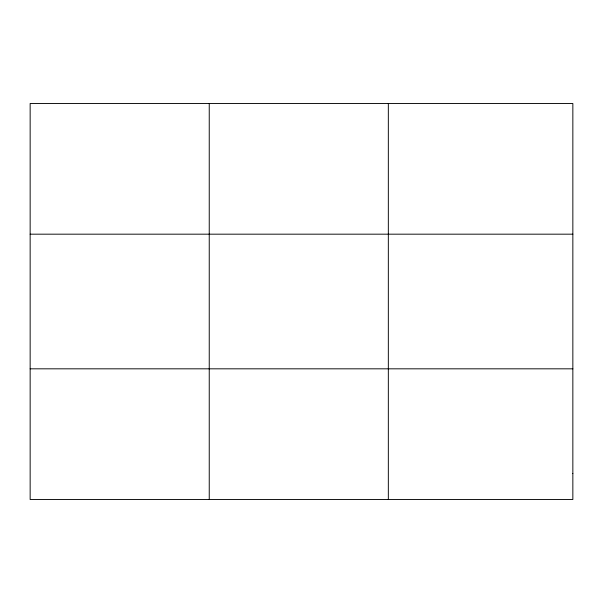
<?xml version="1.0" encoding="UTF-8"?>
<svg xmlns="http://www.w3.org/2000/svg" width="603" height="603" viewBox="0 0 603 603"><rect width="100%" height="100%" fill="white"/><g stroke="black" fill="none" stroke-linecap="round" stroke-linejoin="round"><path stroke-width="0.9" d="M209.241 103.49L209.241 499.51M388.332 103.49L388.332 499.51M30.15 234.175L572.85 234.175M30.15 368.825L572.85 368.825M572.85 473.378L572.85 499.51L30.15 499.51L30.15 103.49L572.85 103.49L572.85 473.378"/></g></svg>
